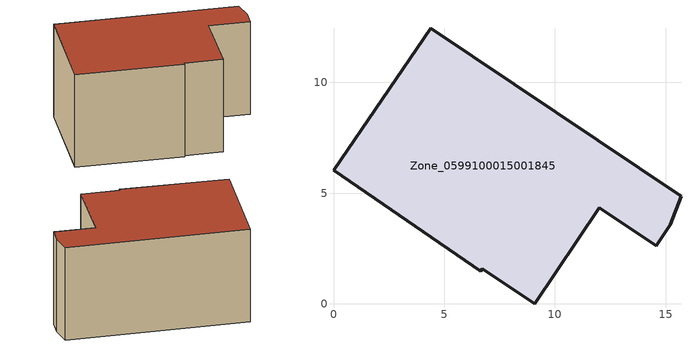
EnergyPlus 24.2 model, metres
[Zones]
Zone_0599100015001845
 floor ground (C_G): 0,6.03 4.39,12.46 15.69,4.87 15.21,3.57 14.57,2.62 12,4.34 9.09,0 6.72,1.6 6.64,1.48 z0.94
 wall outside (C_F): 4.39,12.46 0,6.03 6.64,1.48 6.72,1.6 9.09,0 12,4.34 14.57,2.62 15.21,3.57 15.69,4.87 4.39,12.46 z0.94:8.48
 roof outside (C_R): 15.69,4.87 4.39,12.46 0,6.03 6.64,1.48 6.72,1.6 9.09,0 12,4.34 14.57,2.62 15.21,3.57 z8.48
[BUILDING]
Pand.0599100015001845: North Axis=0; Terrain=City; Loads Convergence Tolerance Value=0.04; Temperature Convergence Tolerance Value=0.4; Solar Distribution=FullExterior; Maximum Number of Warmup Days=25; Minimum Number of Warmup Days=1
[Site:Location]
Rotterdam.The.Hague.AP_ZH_NLD Design_Conditions: Latitude=51.96; Longitude=4.45; Time Zone=1; Elevation=-4.5
[SITE:GROUNDTEMPERATURE:BUILDINGSURFACE]
18, 18, 18, 18, 18, 18, 18, 18, 18, 18, 18, 18
[MATERIAL] Thermal Absorptance=0.9; Solar Absorptance=0.7; Visible Absorptance=0.7
Name | Roughness | Thickness | Conductivity | Density | Specific Heat
G.TC.1965-1974 | MediumSmooth | 0.15 | 0.882353 | 540 | 1210
F.TC.1965-1974 | Rough | 0.3 | 0.697674 | 1920 | 840
R.TC.1965-1974 | MediumRough | 0.2 | 0.232558 | 1500 | 1000
[CONSTRUCTION]
C_G: G.TC.1965-1974
C_F: F.TC.1965-1974
C_R: R.TC.1965-1974
[ZONE]
Zone_0599100015001845: Type=1; Multiplier=1; Ceiling Height=Autocalculate; Volume=Autocalculate; Floor Area=autocalculate; Part of Total Floor Area=Yes
[ZONEINFILTRATION:DESIGNFLOWRATE]
Infil_Zone_0599100015001845: Zone or ZoneList or Space or SpaceList=Zone_0599100015001845; Schedule=AlwaysOn; Design Flow Rate Calculation Method=Flow/Area; Flow Rate per Floor Area=0.003; Constant Term Coefficient=1; Temperature Term Coefficient=0; Velocity Term Coefficient=0; Velocity Squared Term Coefficient=0
[HVACTEMPLATE:ZONE:IDEALLOADSAIRSYSTEM]
Zone_0599100015001845: Maximum Heating Supply Air Temperature=50; Minimum Cooling Supply Air Temperature=13; Maximum Heating Supply Air Humidity Ratio=0.0156; Minimum Cooling Supply Air Humidity Ratio=0.0077; Heating Limit=NoLimit; Cooling Limit=NoLimit; Dehumidification Control Type=ConstantSensibleHeatRatio; Cooling Sensible Heat Ratio=0.7; Dehumidification Setpoint=60; Humidification Control Type=None; Humidification Setpoint=30; Outdoor Air Method=None; Outdoor Air Flow Rate per Person=0.00944; Outdoor Air Flow Rate per Zone Floor Area=0; Outdoor Air Flow Rate per Zone=0; Demand Controlled Ventilation Type=None; Outdoor Air Economizer Type=NoEconomizer; Heat Recovery Type=None; Sensible Heat Recovery Effectiveness=0.7; Latent Heat Recovery Effectiveness=0.65
[ZONECONTROL:THERMOSTAT]
ThermostatControl_Zone_0599100015001845: Zone or ZoneList=Zone_0599100015001845; Control Type Schedule=DualSetpointControlType; Control 1=Thermostat_Zone_0599100015001845; Temperature Difference Between Cutout And Setpoint=0
[THERMOSTATSETPOINT:DUALSETPOINT]
Thermostat_Zone_0599100015001845: Heating Setpoint Temperature Schedule=HeatingSetpoint_Zone_0599100015001845; Cooling Setpoint Temperature Schedule=CoolingSetpoint_Zone_0599100015001845
[SCHEDULE:COMPACT]
HeatingSetpoint_Zone_0599100015001845: Through: 12/31, For: AllDays, Until: 24:00, 21
CoolingSetpoint_Zone_0599100015001845: Through: 12/31, For: AllDays, Until: 24:00, 24
DualSetpointControlType: Through: 12/31, For: AllDays, Until: 24:00, 4
AlwaysOn: Through: 12/31, For: AllDays, Until: 24:00, 1
